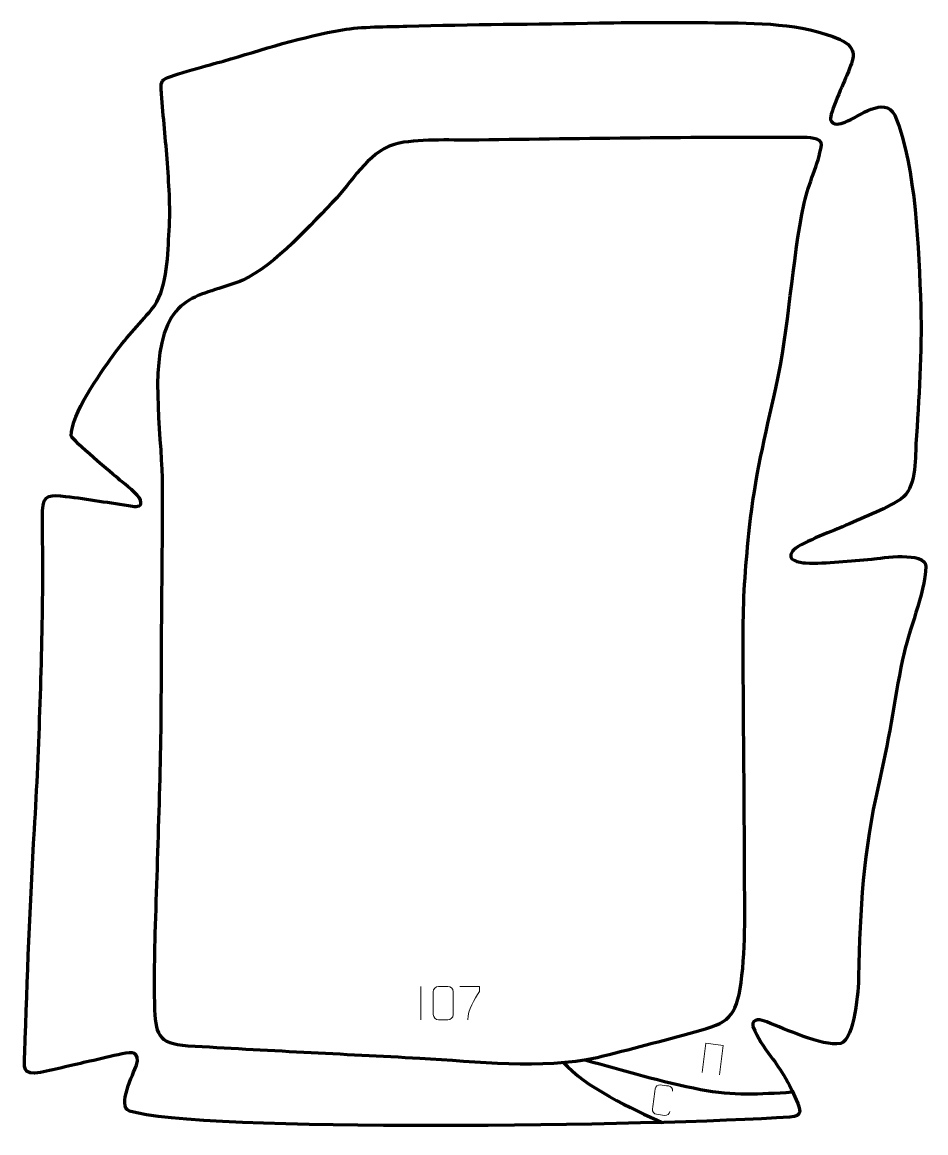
# Model space of a CAD drawing. Header units: millimetres. Extents: x 976 to 1658, y 115 to 953.
import ezdxf

# ---------------------------------------------------------------- set-up
doc = ezdxf.new("R2010")
doc.units = ezdxf.units.MM
doc.header["$MEASUREMENT"] = 0
for name, color, linetype in [('layer 1', 7, 'Continuous'), ('layer 2', 7, 'Continuous'), ('layer 3', 7, 'Continuous')]:
    doc.layers.add(name, color=color, linetype=linetype)

msp = doc.modelspace()

# ---------------------------------------------------------------- linework, layer by layer
at = {"layer": 'layer 1', "color": 250, "lineweight": 9}
msp.add_open_spline([(1276.8094, 225.0175), (1276.8094, 225.0175), (1276.8094, 200.0434), (1276.8094, 200.0434)], degree=3, dxfattribs=at)
for points, knots in [([(1290.2287, 225.0297), (1292.5948, 225.0297), (1294.9613, 225.0297), (1297.3278, 225.0297), (1297.3278, 225.0297), (1299.3083, 225.0653), (1301.3343, 223.571), (1301.3614, 221.1289), (1301.3614, 221.1289), (1301.361, 215.3715), (1301.361, 209.6137), (1301.3614, 203.8555), (1301.3614, 203.8555), (1301.2193, 201.5279), (1299.5129, 200.0456), (1297.3278, 200.0348), (1297.3278, 200.0348), (1294.9554, 200.0352), (1292.583, 200.0352), (1290.211, 200.0348), (1290.211, 200.0348), (1288.2525, 199.9292), (1286.2461, 201.8171), (1286.2575, 203.8381), (1286.2575, 203.8381), (1286.2579, 209.6187), (1286.2579, 215.399), (1286.2575, 221.1788), (1286.2575, 221.1788), (1286.2618, 223.3208), (1288.0389, 225.0433), (1290.2287, 225.0297)], [0, 0, 0, 0, 0.11111111, 0.11111111, 0.11111111, 0.11111111, 0.22222222, 0.22222222, 0.22222222, 0.22222222, 0.33333333, 0.33333333, 0.33333333, 0.33333333, 0.44444444, 0.44444444, 0.44444444, 0.44444444, 0.55555556, 0.55555556, 0.55555556, 0.55555556, 0.66666667, 0.66666667, 0.66666667, 0.66666667, 0.77777778, 0.77777778, 0.77777778, 0.77777778, 1, 1, 1, 1]), ([(1306.4014, 225.0097), (1306.4014, 225.0097), (1321.2175, 225.0097), (1321.2175, 225.0097), (1321.2175, 225.0097), (1321.2172, 223.7601), (1321.2172, 222.5105), (1321.2175, 221.2607), (1321.2175, 221.2607), (1317.2231, 215.2636), (1312.3079, 207.43), (1312.3079, 200.0512)], [0, 0, 0, 0, 0.25, 0.25, 0.25, 0.25, 0.5, 0.5, 0.5, 0.5, 1, 1, 1, 1]), ([(1489.0984, 160.1061), (1489.0984, 160.1061), (1491.9812, 182.2697), (1491.9812, 182.2697), (1491.9812, 182.2697), (1491.9812, 182.2697), (1504.9899, 180.5777), (1504.9899, 180.5777), (1504.9899, 180.5777), (1504.9899, 180.5777), (1502.1071, 158.4141), (1502.1071, 158.4141)], [0, 0, 0, 0, 0.25, 0.25, 0.25, 0.25, 0.5, 0.5, 0.5, 0.5, 1, 1, 1, 1]), ([(1464.8207, 130.7753), (1464.4282, 128.7278), (1462.7676, 127.6074), (1460.8587, 127.846), (1460.8587, 127.846), (1458.7876, 128.1157), (1456.7164, 128.3851), (1454.6455, 128.6541), (1454.6455, 128.6541), (1452.9236, 128.7829), (1451.3897, 130.6845), (1451.6327, 132.475), (1451.6327, 132.475), (1452.2996, 137.5999), (1452.9661, 142.7245), (1453.6323, 147.8487), (1453.6323, 147.8487), (1453.8831, 149.7473), (1455.6331, 151.0726), (1457.5433, 150.8119), (1457.5433, 150.8119), (1459.609, 150.5432), (1461.675, 150.2745), (1463.741, 150.0058), (1463.741, 150.0058), (1465.4741, 149.8124), (1467.0706, 148.2576), (1466.8126, 146.0894)], [0, 0, 0, 0, 0.125, 0.125, 0.125, 0.125, 0.25, 0.25, 0.25, 0.25, 0.375, 0.375, 0.375, 0.375, 0.5, 0.5, 0.5, 0.5, 0.625, 0.625, 0.625, 0.625, 0.75, 0.75, 0.75, 0.75, 1, 1, 1, 1])]:
    msp.add_open_spline(points, degree=3, knots=knots, dxfattribs=at)
at = {"layer": 'layer 2', "color": 142, "lineweight": 158}
for points, knots in [([(1142.6045, 758.2091), (1167.3457, 770.0542), (1194.2536, 800.4037), (1213.4877, 820.4697), (1213.4877, 820.4697), (1226.8244, 835.5038), (1239.5282, 857.2809), (1260.6038, 861.658), (1260.6038, 861.658), (1278.732, 865.1534), (1301.7859, 863.658), (1320.597, 863.9414), (1320.597, 863.9414), (1401.7342, 865.1387), (1483.118, 866.2587), (1564.2567, 865.8018), (1564.2567, 865.8018), (1568.191, 865.805), (1579.7332, 866.2669), (1579.1787, 860.0965), (1579.1787, 860.0965), (1576.7076, 845.1566), (1569.4616, 831.528), (1566.0707, 816.4311), (1566.0707, 816.4311), (1556.4861, 770.0904), (1555.0278, 723.1455), (1544.7347, 676.6517), (1544.7347, 676.6517), (1536.7221, 641.0417), (1528.7583, 608.3281), (1524.9437, 571.8001), (1524.9437, 571.8001), (1522.1719, 545.473), (1520.1567, 521.596), (1520.1224, 495.0415), (1520.1224, 495.0415), (1520.013, 435.4123), (1521.025, 375.8174), (1521.0544, 316.2218), (1521.0544, 316.2218), (1521.2076, 287.7508), (1522.4157, 256.1565), (1518.4906, 228.1026), (1518.4906, 228.1026), (1514.6805, 201.6186), (1509.4532, 197.7193), (1483.6655, 190.7732), (1483.6655, 190.7732), (1459.1112, 184.2853), (1434.5047, 177.6012), (1409.8442, 171.5549), (1409.8442, 171.5549), (1368.0404, 162.4149), (1318.7914, 168.722), (1276.0775, 171.0202), (1276.0775, 171.0202), (1217.7759, 174.154), (1159.3573, 176.9204), (1101.0882, 180.4217), (1101.0882, 180.4217), (1077.8988, 182.1762), (1076.5555, 189.2967), (1075.9228, 211.1825), (1075.9228, 211.1825), (1075.525, 226.7581), (1075.7467, 243.3657), (1076.138, 258.9666), (1076.138, 258.9666), (1077.9768, 324.646), (1080.9012, 389.7352), (1080.883, 455.5063), (1080.883, 455.5063), (1080.8978, 506.6817), (1081.9909, 557.9062), (1081.6587, 609.0669), (1081.6587, 609.0669), (1081.1643, 642.522), (1071.0412, 701.3788), (1088.6251, 729.8923), (1088.6251, 729.8923), (1097.1043, 743.6418), (1109.8683, 747.3519), (1124.5017, 751.9262), (1124.5017, 751.9262), (1130.7042, 753.8651), (1136.5875, 755.6974), (1142.6045, 758.2091)], [0, 0, 0, 0, 0.04347826, 0.04347826, 0.04347826, 0.04347826, 0.08695652, 0.08695652, 0.08695652, 0.08695652, 0.13043478, 0.13043478, 0.13043478, 0.13043478, 0.17391304, 0.17391304, 0.17391304, 0.17391304, 0.2173913, 0.2173913, 0.2173913, 0.2173913, 0.26086957, 0.26086957, 0.26086957, 0.26086957, 0.30434783, 0.30434783, 0.30434783, 0.30434783, 0.34782609, 0.34782609, 0.34782609, 0.34782609, 0.39130435, 0.39130435, 0.39130435, 0.39130435, 0.43478261, 0.43478261, 0.43478261, 0.43478261, 0.47826087, 0.47826087, 0.47826087, 0.47826087, 0.52173913, 0.52173913, 0.52173913, 0.52173913, 0.56521739, 0.56521739, 0.56521739, 0.56521739, 0.60869565, 0.60869565, 0.60869565, 0.60869565, 0.65217391, 0.65217391, 0.65217391, 0.65217391, 0.69565217, 0.69565217, 0.69565217, 0.69565217, 0.73913043, 0.73913043, 0.73913043, 0.73913043, 0.7826087, 0.7826087, 0.7826087, 0.7826087, 0.82608696, 0.82608696, 0.82608696, 0.82608696, 0.86956522, 0.86956522, 0.86956522, 0.86956522, 0.91304348, 0.91304348, 0.91304348, 0.91304348, 1, 1, 1, 1]), ([(1401.2964, 169.5565), (1429.5435, 161.8728), (1459.2633, 152.9083), (1487.9253, 147.464), (1487.9253, 147.464), (1512.7963, 142.7399), (1532.1494, 143.9017), (1557.0612, 145.5034)], [0, 0, 0, 0, 0.33333333, 0.33333333, 0.33333333, 0.33333333, 1, 1, 1, 1])]:
    msp.add_open_spline(points, degree=3, knots=knots, dxfattribs=at)
msp.add_open_spline([(1384.305, 168.1006), (1400.305, 149.2536), (1436.7938, 132.6056), (1459.0543, 122.4991)], degree=3, dxfattribs=at)
at = {"layer": 'layer 3', "color": 242, "lineweight": 158}
msp.add_open_spline([(1527.3829, 194.8064), (1526.5546, 202.0934), (1533.7971, 199.8951), (1537.9471, 198.3357), (1537.9471, 198.3357), (1552.3202, 192.935), (1578.8049, 179.943), (1593.6229, 182.0598), (1593.6229, 182.0598), (1604.4538, 185.5205), (1607.029, 222.5911), (1607.2014, 232.7384), (1607.2014, 232.7384), (1608.061, 283.3278), (1610.7279, 327.3631), (1622.1239, 376.9693), (1622.1239, 376.9693), (1629.7417, 408.5105), (1633.9741, 440.0972), (1640.2482, 471.8271), (1640.2482, 471.8271), (1644.8433, 494.1126), (1656.9621, 520.5323), (1657.8653, 542.3), (1657.8653, 542.3), (1657.3004, 553.7909), (1624.7394, 548.4622), (1617.283, 547.7368), (1617.283, 547.7368), (1601.1379, 546.5839), (1583.1346, 543.9921), (1567.1773, 544.7625), (1567.1773, 544.7625), (1562.6402, 545.0377), (1552.1037, 546.9536), (1557.2032, 553.6433), (1557.2032, 553.6433), (1561.3543, 559.0889), (1587.2757, 568.7339), (1594.9371, 572.0479), (1594.9371, 572.0479), (1608.9225, 578.3248), (1626.4315, 584.7623), (1639.0383, 592.9477), (1639.0383, 592.9477), (1650.6573, 600.7672), (1649.803, 622.2017), (1650.452, 634.7159), (1650.452, 634.7159), (1652.6941, 668.4416), (1655.0389, 704.0916), (1654.0808, 737.8118), (1654.0808, 737.8118), (1652.3886, 782.5544), (1650.9088, 841.3142), (1634.516, 882.8534), (1634.516, 882.8534), (1626.1859, 897.5023), (1607.835, 881.8391), (1597.0615, 877.4844), (1597.0615, 877.4844), (1593.025, 875.9358), (1588.0177, 874.4991), (1585.9524, 879.42), (1585.9524, 879.42), (1585.0164, 883.3115), (1596.3855, 908.1066), (1598.6234, 913.4986), (1598.6234, 913.4986), (1603.5235, 925.8345), (1607.2209, 933.1221), (1593.1489, 939.9036), (1593.1489, 939.9036), (1564.4645, 952.3416), (1529.4372, 952.2745), (1498.647, 952.5679), (1498.647, 952.5679), (1469.4663, 952.9126), (1440.881, 952.9078), (1411.6956, 952.3378), (1411.6956, 952.3378), (1363.2945, 951.3851), (1314.7163, 951.4152), (1266.3767, 949.915), (1266.3767, 949.915), (1251.0948, 949.4237), (1232.4872, 949.7215), (1217.6794, 947.206), (1217.6794, 947.206), (1188.2702, 942.21), (1156.7825, 932.1123), (1128.0615, 923.5957), (1128.0615, 923.5957), (1119.2061, 921.02), (1088.4313, 913.31), (1082.6791, 909.5235), (1082.6791, 909.5235), (1080.1719, 907.8732), (1081.0212, 901.4729), (1081.2235, 898.8404), (1081.2235, 898.8404), (1082.5611, 881.4413), (1084.4355, 864.0937), (1085.6876, 846.6486), (1085.6876, 846.6486), (1087.0595, 827.2608), (1088.1374, 811.7017), (1086.8474, 792.1269), (1086.8474, 792.1269), (1085.5948, 774.1624), (1085.5915, 750.5285), (1073.7804, 736.0945), (1073.7804, 736.0945), (1063.7661, 724.2572), (1053.6947, 713.8802), (1044.4697, 701.1948), (1044.4697, 701.1948), (1034.9827, 687.5812), (1012.7535, 656.6672), (1013.1222, 640.6906), (1013.1222, 640.6906), (1014.3545, 636.9156), (1044.3731, 611.928), (1049.7581, 607.3334), (1049.7581, 607.3334), (1053.7887, 603.8941), (1064.0683, 596.6251), (1065.4479, 592.1113), (1065.4479, 592.1113), (1066.9275, 587.2703), (1062.861, 587.0884), (1059.4017, 587.5971), (1059.4017, 587.5971), (1042.4144, 590.0954), (1025.9894, 593.0843), (1008.8368, 595.0226), (1008.8368, 595.0226), (997.9503, 596.2066), (991.7628, 596.9651), (991.4727, 584.2836), (991.4727, 584.2836), (991.098, 567.9053), (991.9409, 551.1207), (991.7971, 534.6324), (991.7971, 534.6324), (991.0364, 471.1198), (989.1377, 406.9101), (985.4071, 343.5079), (985.4071, 343.5079), (981.8777, 287.2141), (980.0368, 231.4554), (978.0226, 175.123), (978.0226, 175.123), (977.6192, 163.8118), (976.1484, 157.8689), (989.8547, 160.1312), (989.8547, 160.1312), (1002.2381, 162.705), (1014.6979, 165.9496), (1027.1088, 168.6613), (1027.1088, 168.6613), (1035.3283, 170.4389), (1043.3774, 172.4777), (1051.5222, 174.2963), (1051.5222, 174.2963), (1059.2571, 175.9259), (1065.1889, 175.8206), (1062.3489, 165.7934), (1062.3489, 165.7934), (1060.1556, 159.5636), (1047.3619, 134.2481), (1057.0267, 131.1095), (1057.0267, 131.1095), (1107.6221, 114.6785), (1455.9282, 119.7113), (1555.372, 126.5529), (1555.372, 126.5529), (1565.5923, 127.256), (1563.2393, 132.1413), (1560.164, 139.4966), (1560.164, 139.4966), (1554.9717, 151.9147), (1548.9194, 161.6137), (1540.9808, 172.3471), (1540.9808, 172.3471), (1535.3487, 179.9621), (1531.1209, 185.9783), (1527.3829, 194.8064)], degree=3, knots=[0, 0, 0, 0, 0.02083333, 0.02083333, 0.02083333, 0.02083333, 0.04166667, 0.04166667, 0.04166667, 0.04166667, 0.0625, 0.0625, 0.0625, 0.0625, 0.08333333, 0.08333333, 0.08333333, 0.08333333, 0.10416667, 0.10416667, 0.10416667, 0.10416667, 0.125, 0.125, 0.125, 0.125, 0.14583333, 0.14583333, 0.14583333, 0.14583333, 0.16666667, 0.16666667, 0.16666667, 0.16666667, 0.1875, 0.1875, 0.1875, 0.1875, 0.20833333, 0.20833333, 0.20833333, 0.20833333, 0.22916667, 0.22916667, 0.22916667, 0.22916667, 0.25, 0.25, 0.25, 0.25, 0.27083333, 0.27083333, 0.27083333, 0.27083333, 0.29166667, 0.29166667, 0.29166667, 0.29166667, 0.3125, 0.3125, 0.3125, 0.3125, 0.33333333, 0.33333333, 0.33333333, 0.33333333, 0.35416667, 0.35416667, 0.35416667, 0.35416667, 0.375, 0.375, 0.375, 0.375, 0.39583333, 0.39583333, 0.39583333, 0.39583333, 0.41666667, 0.41666667, 0.41666667, 0.41666667, 0.4375, 0.4375, 0.4375, 0.4375, 0.45833333, 0.45833333, 0.45833333, 0.45833333, 0.47916667, 0.47916667, 0.47916667, 0.47916667, 0.5, 0.5, 0.5, 0.5, 0.52083333, 0.52083333, 0.52083333, 0.52083333, 0.54166667, 0.54166667, 0.54166667, 0.54166667, 0.5625, 0.5625, 0.5625, 0.5625, 0.58333333, 0.58333333, 0.58333333, 0.58333333, 0.60416667, 0.60416667, 0.60416667, 0.60416667, 0.625, 0.625, 0.625, 0.625, 0.64583333, 0.64583333, 0.64583333, 0.64583333, 0.66666667, 0.66666667, 0.66666667, 0.66666667, 0.6875, 0.6875, 0.6875, 0.6875, 0.70833333, 0.70833333, 0.70833333, 0.70833333, 0.72916667, 0.72916667, 0.72916667, 0.72916667, 0.75, 0.75, 0.75, 0.75, 0.77083333, 0.77083333, 0.77083333, 0.77083333, 0.79166667, 0.79166667, 0.79166667, 0.79166667, 0.8125, 0.8125, 0.8125, 0.8125, 0.83333333, 0.83333333, 0.83333333, 0.83333333, 0.85416667, 0.85416667, 0.85416667, 0.85416667, 0.875, 0.875, 0.875, 0.875, 0.89583333, 0.89583333, 0.89583333, 0.89583333, 0.91666667, 0.91666667, 0.91666667, 0.91666667, 0.9375, 0.9375, 0.9375, 0.9375, 0.95833333, 0.95833333, 0.95833333, 0.95833333, 1, 1, 1, 1], dxfattribs=at)

doc.saveas('drawing.dxf')
